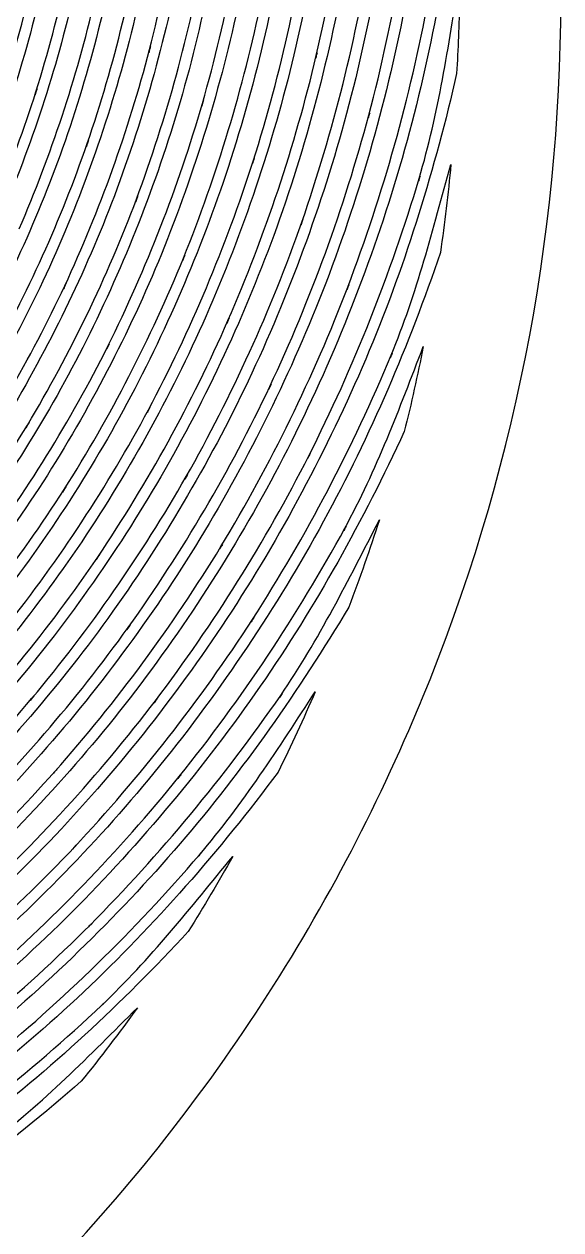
# Model space of a CAD drawing. Extents: x 1 to 1501, y -1248 to 252.
# Drawn here: x 1282.8 to 1501.2, y -998.4 to -507.6 of the extents above; entities that cross this region are included whole.
import ezdxf

# ---------------------------------------------------------------- set-up
doc = ezdxf.new("R2010")
doc.units = 0
doc.layers.add('Ebene_1', color=7, linetype='CONTINUOUS')

msp = doc.modelspace()

# ---------------------------------------------------------------- linework, layer by layer
at = {"layer": 'Ebene_1', "color": 7}
for p, q in [((1333.6362, -519.17831), (1334.2252, -516.9021)), ((1333.8262, -518.01501), (1333.8262, -518.01501)), ((1401.5419, -521.46221), (1402.0339, -519.38381)), ((1401.6889, -520.41921), (1401.6889, -520.41921)), ((1287.333, -536.39122), (1288.089, -534.00262)), ((1287.597, -535.16982), (1287.597, -535.16982)), ((1355.1341, -541.03662), (1355.7621, -538.85742)), ((1355.3471, -539.92382), (1355.3471, -539.92382)), ((1422.912, -545.68982), (1423.443, -543.69282)), ((1423.086, -544.67382), (1423.086, -544.67392)), ((1308.1948, -557.40813), (1308.9818, -555.12033)), ((1308.4858, -556.22543), (1308.4858, -556.22543)), ((1375.7781, -564.42664), (1376.4491, -562.32883)), ((1376.0111, -563.36813), (1376.0111, -563.36813)), ((1456.4532, -564.70184), (1456.4529, -564.70194)), ((1443.3501, -571.44914), (1443.9241, -569.51804)), ((1443.5481, -570.46404), (1443.5481, -570.46414)), ((1328.2077, -579.93345), (1329.0297, -577.73864)), ((1328.5177, -578.80504), (1328.5177, -578.80504)), ((1395.5, -589.30565), (1396.206, -587.28545)), ((1395.76, -588.26645), (1395.76, -588.26645)), ((1347.2968, -603.92446), (1348.1538, -601.81506)), ((1347.6268, -602.84256), (1347.6268, -602.84256)), ((1298.9042, -615.30537), (1299.9318, -613.10287)), ((1299.3148, -614.16147), (1299.3152, -614.16147)), ((1414.2215, -615.63887), (1414.9585, -613.70387)), ((1414.5045, -614.63487), (1414.5045, -614.63457)), ((1365.3903, -629.33858), (1366.2743, -627.32228)), ((1365.7353, -628.29928), (1365.7353, -628.29938)), ((1316.4578, -639.78888), (1317.5009, -637.69878)), ((1316.8809, -638.69928), (1316.8808, -638.69928)), ((1431.8574, -643.38399), (1432.6254, -641.53048)), ((1432.1604, -642.41849), (1432.1594, -642.41799)), ((1382.406, -656.14479), (1383.313, -654.21759)), ((1382.774, -655.13659), (1382.774, -655.13669)), ((1332.9382, -665.6451), (1334.0046, -663.6403)), ((1333.3846, -664.5863), (1333.3842, -664.5865)), ((1283.6226, -671.8997), (1284.8673, -669.8252)), ((1284.1543, -670.7982), (1284.1536, -670.7985)), ((1398.2687, -684.28841), (1399.2027, -682.44271)), ((1398.6517, -683.31871), (1398.6527, -683.31941)), ((1348.2702, -692.81622), (1349.3598, -690.90452)), ((1348.7238, -691.81952), (1348.7242, -691.81922)), ((1298.5125, -698.09332), (1299.7727, -696.11572)), ((1299.0517, -697.04672), (1299.0515, -697.04632)), ((1412.9071, -713.7316), (1413.865, -711.9634)), ((1413.3141, -712.7894), (1413.3141, -712.7896)), ((1362.3927, -721.2503), (1363.4978, -719.4239)), ((1362.8698, -720.2769), (1362.8697, -720.2773)), ((1312.2003, -725.5281), (1313.4722, -723.6474)), ((1312.7472, -724.5314), (1312.7473, -724.5311)), ((1375.2239, -750.899), (1376.3485, -749.1618)), ((1375.7005, -749.9878), (1375.7009, -749.988)), ((1324.6174, -754.1489), (1325.897, -752.3613)), ((1325.18, -753.1913), (1325.1794, -753.1909)), ((1386.7061, -781.7107), (1387.8461, -780.0549)), ((1285.3203, -782.9135), (1286.7822, -781.1763)), ((1285.9682, -781.9833), (1285.9683, -781.9825)), ((1335.6837, -783.9054), (1336.975, -782.207)), ((1336.25, -782.998), (1336.2497, -782.9984)), ((1387.1981, -780.8339), (1387.1981, -780.8347)), ((1294.6701, -812.6819), (1296.132, -811.0378)), ((1295.325, -811.7938), (1295.3251, -811.7939)), ((1345.3471, -814.7408), (1346.6423, -813.1277)), ((1345.9363, -813.8567), (1345.9361, -813.8568)), ((1302.5685, -843.4274), (1304.0304, -841.8724)), ((1303.2314, -842.5824), (1303.2315, -842.5824)), ((1353.5401, -846.5759), (1354.8507, -845.0481)), ((1354.1137, -845.7691), (1354.1141, -845.7699)), ((1308.9592, -875.0965), (1310.4211, -873.6308)), ((1309.6151, -874.3058), (1309.6142, -874.3055)), ((1313.7787, -907.6261), (1315.2444, -906.2379)), ((1314.4454, -906.8699), (1314.4457, -906.8701))]:
    msp.add_line(p, q, dxfattribs=at)
for points in [[(1409.1495, -405.21793), (1407.0529, -443.92256), (1401.5113, -482.35908), (1392.5997, -520.08181)], [(1401.689, -520.42021), (1410.6206, -482.16488), (1416.1322, -443.19706), (1418.1573, -403.96643)], [(1341.8995, -414.64454), (1339.2624, -449.43536), (1333.5122, -483.91718), (1324.7331, -517.6854)], [(1333.8262, -518.01121), (1342.6246, -483.71828), (1348.3431, -448.71286), (1350.9073, -413.40374)], [(1265.9558, -515.6211), (1274.623, -485.28538), (1280.5466, -454.23746), (1283.6534, -422.84044)], [(1434.486, -425.88975), (1431.1754, -465.79277), (1424.3224, -505.3237), (1414.012, -544.01472)], [(1423.0854, -544.67392), (1433.4329, -505.452), (1440.2749, -465.39187), (1443.5323, -424.95904)], [(1366.9529, -432.96255), (1363.2373, -468.94297), (1356.3106, -504.5143), (1346.2696, -539.26462)], [(1355.3471, -539.92382), (1365.4245, -504.6415), (1372.3366, -468.52827), (1375.9994, -432.01645)], [(1299.4122, -440.03545), (1295.2903, -472.09148), (1288.2974, -503.7061), (1278.5232, -534.51442)], [(1287.597, -535.17102), (1297.4083, -503.8341), (1304.3989, -471.67868), (1308.4664, -439.09435)], [(1391.4209, -452.90926), (1386.5389, -490.05979), (1378.3514, -526.69781), (1366.9645, -562.39863)], [(1376.0111, -563.36813), (1387.4542, -527.14371), (1395.6499, -489.97439), (1400.4946, -452.29656)], [(1458.4266, -451.79246), (1453.7447, -491.63029), (1445.9413, -531.04381), (1434.5015, -569.49474)], [(1323.6707, -457.64387), (1318.5227, -490.84619), (1310.4116, -523.51511), (1299.4354, -555.27153)], [(1308.4858, -556.22033), (1319.5197, -523.93291), (1327.6389, -490.72829), (1332.7521, -456.99507)], [(1415.2141, -474.50388), (1409.0837, -512.7765), (1399.5544, -550.41923), (1386.7483, -586.99845)], [(1395.76, -588.26545), (1408.6407, -551.15753), (1418.1951, -512.9763), (1424.3071, -474.17328)], [(1261.2638, -569.33514), (1273.0615, -540.05882), (1282.2059, -509.7866), (1288.578, -478.87338)], [(1347.3515, -476.84988), (1341.0894, -511.1748), (1331.7671, -544.86922), (1319.506, -577.53314)], [(1328.5178, -578.81024), (1340.8536, -545.62042), (1350.1999, -511.3935), (1356.4447, -476.54098)], [(1443.5475, -570.46444), (1451.3775, -543.92382), (1455.5713, -516.5571), (1459.8646, -489.23539)], [(1302.4405, -497.66899), (1294.9921, -529.11581), (1284.7285, -559.83003), (1271.7878, -589.44145)], [(1280.7607, -591.01025), (1293.7868, -560.87823), (1304.0904, -529.64031), (1311.5414, -497.67119)], [(1370.3536, -497.66509), (1362.8956, -533.07221), (1352.2855, -567.74154), (1338.6617, -601.26056)], [(1347.6268, -602.84156), (1361.343, -568.79694), (1371.992, -533.59892), (1379.4506, -497.66409)], [(1438.2551, -497.69229), (1430.7924, -537.03782), (1419.8439, -575.63294), (1405.5472, -613.04087)], [(1414.5046, -614.63457), (1428.8986, -576.69904), (1439.8944, -537.56342), (1447.3599, -497.68059)], [(1444.5446, -782.8474), (1481.83018, -692.46793), (1501.08459, -595.67014), (1501.2242, -497.90179)], [(1459.9772, -497.75819), (1459.79697, -507.7542), (1459.40525, -517.74527), (1458.8023, -527.72471)], [(1324.7331, -517.6854), (1316.1439, -550.17383), (1304.6576, -581.82005), (1290.4199, -612.25757)], [(1299.3152, -614.15767), (1313.6612, -583.20185), (1325.2151, -551.02763), (1333.8262, -518.01121)], [(1333.8262, -518.01501), (1333.7262, -518.39601), (1333.7362, -518.79701), (1333.6362, -519.17831)], [(1334.2252, -516.9021), (1334.1252, -517.2841), (1333.9252, -517.6331), (1333.8262, -518.01501)], [(1392.5997, -520.08181), (1383.8631, -556.50853), (1371.8932, -592.08295), (1356.844, -626.38768)], [(1402.0339, -519.38381), (1401.9539, -519.73881), (1401.7729, -520.06481), (1401.6889, -520.41921)], [(1365.7354, -628.30038), (1380.897, -593.47655), (1392.9301, -557.37823), (1401.689, -520.42021)], [(1401.6889, -520.41921), (1401.6089, -520.76221), (1401.6189, -521.12021), (1401.5419, -521.46221)], [(1458.8023, -527.72471), (1450.013, -566.22874), (1438.4167, -604.04906), (1423.2558, -640.52568)], [(1288.089, -534.00262), (1287.962, -534.40662), (1287.725, -534.76662), (1287.597, -535.16982)], [(1251.0036, -622.22817), (1265.7833, -594.36205), (1278.0334, -565.22884), (1287.597, -535.17102)], [(1287.597, -535.16982), (1287.472, -535.56782), (1287.459, -535.99282), (1287.333, -536.39122)], [(1346.2696, -539.26462), (1336.4527, -572.75354), (1323.6606, -605.29336), (1308.0476, -636.50448)], [(1355.7621, -538.85742), (1355.6561, -539.22442), (1355.4541, -539.55642), (1355.3471, -539.92382)], [(1316.8808, -638.69928), (1332.6161, -606.98286), (1345.492, -573.92924), (1355.3471, -539.92382)], [(1355.3471, -539.92382), (1355.2431, -540.28782), (1355.2381, -540.67282), (1355.1341, -541.03662)], [(1414.012, -544.01472), (1403.9157, -581.44195), (1390.5017, -617.88977), (1373.9404, -652.93799)], [(1382.7734, -655.13669), (1399.458, -619.58217), (1412.9493, -582.61815), (1423.0854, -544.67392)], [(1423.086, -544.67392), (1422.996, -545.00692), (1422.996, -545.35692), (1422.912, -545.68982)], [(1423.443, -543.69282), (1423.353, -544.02982), (1423.176, -544.33682), (1423.086, -544.67382)], [(1299.4354, -555.27153), (1288.7384, -585.77015), (1275.3179, -615.24707), (1259.3522, -643.34859)], [(1268.1079, -645.84459), (1284.2199, -617.23527), (1297.7314, -587.24415), (1308.4858, -556.22033)], [(1308.4858, -556.22543), (1308.3538, -556.61043), (1308.3268, -557.02343), (1308.1948, -557.40813)], [(1308.9818, -555.12033), (1308.8498, -555.50333), (1308.6178, -555.84333), (1308.4858, -556.22543)], [(1366.9645, -562.39863), (1355.8479, -596.82046), (1341.683, -630.17518), (1324.6362, -662.0776)], [(1333.3842, -664.5865), (1350.5699, -632.17928), (1364.8379, -598.30866), (1376.0111, -563.36813)], [(1376.0111, -563.36813), (1375.9021, -563.71313), (1375.8881, -564.08113), (1375.7781, -564.42664)], [(1376.4491, -562.32883), (1376.3351, -562.68783), (1376.1251, -563.00883), (1376.0111, -563.36813)], [(1432.1597, -642.41789), (1442.5388, -617.28057), (1449.2284, -590.89945), (1456.4532, -564.70184)], [(1456.4529, -564.70194), (1455.34237, -576.6896), (1453.92658, -588.64702), (1452.2069, -600.56256)], [(1434.5015, -569.49474), (1422.9638, -607.84916), (1408.0375, -645.10049), (1389.9047, -680.81061)], [(1398.6521, -683.31971), (1416.928, -647.10489), (1431.9537, -609.33976), (1443.5475, -570.46444)], [(1443.5481, -570.46414), (1443.4581, -570.78614), (1443.4461, -571.12714), (1443.3501, -571.44914)], [(1443.9241, -569.51804), (1443.8241, -569.84404), (1443.6451, -570.13804), (1443.5481, -570.46404)], [(1319.506, -577.53314), (1307.5657, -608.94256), (1292.8321, -639.21558), (1275.4909, -667.9988)], [(1284.1537, -670.8037), (1301.6524, -641.52188), (1316.5052, -610.73767), (1328.5178, -578.81024)], [(1328.5177, -578.80504), (1328.3817, -579.17104), (1328.3447, -579.56704), (1328.2077, -579.93345)], [(1329.0297, -577.73864), (1328.8917, -578.10864), (1328.6567, -578.43564), (1328.5177, -578.80504)], [(1386.7483, -586.99845), (1374.2513, -622.31557), (1358.633, -656.44509), (1340.077, -688.98852)], [(1348.7242, -691.81822), (1367.4471, -658.7648), (1383.1863, -624.11287), (1395.76, -588.26545)], [(1395.76, -588.26645), (1395.643, -588.60445), (1395.618, -588.96745), (1395.5, -589.30565)], [(1396.206, -587.28545), (1396.087, -587.62545), (1395.879, -587.92645), (1395.76, -588.26645)], [(1338.6617, -601.26056), (1325.3997, -633.53418), (1309.2785, -664.5479), (1290.4936, -693.94812)], [(1299.0515, -697.04532), (1318.0147, -667.1512), (1334.2735, -635.62838), (1347.6268, -602.84156)], [(1347.6268, -602.84256), (1347.4858, -603.19256), (1347.4388, -603.57456), (1347.2968, -603.92446)], [(1348.1538, -601.81506), (1348.0088, -602.17306), (1347.7718, -602.48506), (1347.6268, -602.84256)], [(1452.2069, -600.56256), (1439.3862, -638.28668), (1423.7148, -674.98941), (1404.6553, -709.986)], [(1290.4199, -612.25757), (1276.5982, -641.46558), (1260.1773, -669.3671), (1241.3677, -695.64262)], [(1299.9318, -613.10287), (1299.7588, -613.47387), (1299.4888, -613.79087), (1299.3148, -614.16147)], [(1405.5472, -613.04087), (1391.5932, -649.19959), (1374.4487, -684.04161), (1354.3196, -717.1597)], [(1249.7976, -699.06282), (1268.8078, -672.2961), (1285.3797, -643.88289), (1299.3152, -614.15767)], [(1299.3152, -614.16147), (1299.1442, -614.52947), (1299.0762, -614.93747), (1298.9042, -615.30537)], [(1362.8698, -720.2773), (1383.1772, -686.66251), (1400.4605, -651.31199), (1414.5046, -614.63457)], [(1414.5045, -614.63457), (1414.3805, -614.96057), (1414.3455, -615.31357), (1414.2215, -615.63887)], [(1414.9585, -613.70387), (1414.8355, -614.02687), (1414.6285, -614.31187), (1414.5045, -614.63487)], [(1356.844, -626.38768), (1342.1869, -659.4647), (1324.606, -691.16992), (1304.3134, -721.1226)], [(1366.2743, -627.32228), (1366.1253, -627.66328), (1365.8853, -627.95828), (1365.7353, -628.29928)], [(1312.7474, -724.5321), (1333.2335, -694.09252), (1350.9688, -661.8905), (1365.7354, -628.30038)], [(1365.7353, -628.29938), (1365.5893, -628.63438), (1365.5373, -629.00338), (1365.3903, -629.33858)], [(1308.0476, -636.50448), (1292.8906, -666.4903), (1275.0759, -695.05632), (1254.8231, -721.8633)], [(1317.5009, -637.69878), (1317.3259, -638.05078), (1317.0569, -638.34778), (1316.8809, -638.69928)], [(1263.1521, -725.547), (1283.616, -698.25632), (1301.5968, -669.1944), (1316.8808, -638.69928)], [(1316.8808, -638.69928), (1316.7068, -639.04928), (1316.6318, -639.43928), (1316.4578, -639.78888)], [(1423.2558, -640.52568), (1407.7726, -677.46581), (1389.0321, -712.9582), (1367.2626, -746.5795)], [(1375.7012, -749.9879), (1397.6682, -715.872), (1416.563, -679.87751), (1432.1597, -642.41789)], [(1413.313, -712.7896), (1426.1169, -689.14172), (1435.6216, -663.9701), (1445.2338, -638.86988)], [(1432.1594, -642.41799), (1432.0304, -642.72999), (1431.9864, -643.07099), (1431.8574, -643.38399)], [(1432.6254, -641.53048), (1432.4974, -641.83949), (1432.2884, -642.10949), (1432.1604, -642.41849)], [(1445.2338, -638.86988), (1442.94306, -650.47125), (1440.36232, -662.01348), (1437.494, -673.48571)], [(1373.9404, -652.93799), (1357.8216, -686.75521), (1338.7159, -719.0671), (1316.8615, -749.4917)], [(1325.1788, -753.1909), (1347.2484, -722.2801), (1366.5244, -689.46602), (1382.7734, -655.13669)], [(1382.774, -655.13669), (1382.622, -655.46169), (1382.559, -655.82069), (1382.406, -656.14479)], [(1383.313, -654.21759), (1383.161, -654.53959), (1382.926, -654.81459), (1382.774, -655.13659)], [(1324.6362, -662.0776), (1308.0723, -692.79132), (1288.7935, -721.9566), (1267.0338, -749.2357)], [(1275.2234, -753.2103), (1297.2106, -725.4593), (1316.675, -695.80152), (1333.3842, -664.5865)], [(1333.3842, -664.5865), (1333.2042, -664.9255), (1333.1182, -665.3065), (1332.9382, -665.6451)], [(1334.0046, -663.6403), (1333.8266, -663.9743), (1333.5626, -664.2533), (1333.3846, -664.5863)], [(1226.0162, -750.0901), (1247.7279, -725.4514), (1267.1833, -698.92122), (1284.1537, -670.8037)], [(1284.1536, -670.7985), (1283.9446, -671.1495), (1283.8326, -671.5495), (1283.6226, -671.8997)], [(1284.8673, -669.8252), (1284.6593, -670.1712), (1284.3623, -670.4532), (1284.1543, -670.7982)], [(1437.494, -673.48571), (1420.8172, -709.5867), (1401.4477, -744.3918), (1378.8796, -777.1393)], [(1389.9047, -680.81061), (1372.2478, -715.3132), (1351.5575, -748.1752), (1328.0757, -779.0083)], [(1336.2492, -782.9987), (1359.9642, -751.6878), (1380.848, -718.3305), (1398.6521, -683.31971)], [(1398.6527, -683.31941), (1398.4957, -683.63041), (1398.4267, -683.97841), (1398.2687, -684.28841)], [(1399.2027, -682.44271), (1399.0467, -682.75071), (1398.8087, -683.01071), (1398.6517, -683.31871)], [(1340.077, -688.98852), (1322.0449, -720.3498), (1301.2505, -750.0347), (1277.9416, -777.7016)], [(1285.9683, -781.9815), (1309.525, -753.8498), (1330.5279, -723.6799), (1348.7242, -691.81822)], [(1348.7242, -691.81922), (1348.5442, -692.13722), (1348.4512, -692.49822), (1348.2702, -692.81622)], [(1349.3598, -690.90452), (1349.1758, -691.22852), (1348.9088, -691.49652), (1348.7238, -691.81952)], [(1290.4936, -693.94812), (1272.2894, -722.1775), (1251.592, -748.7177), (1228.6529, -773.2578)], [(1299.7727, -696.11572), (1299.5617, -696.44772), (1299.2637, -696.71472), (1299.0517, -697.04672)], [(1236.5245, -777.8169), (1259.7349, -752.8123), (1280.6602, -725.7826), (1299.0515, -697.04532)], [(1299.0515, -697.04632), (1298.8405, -697.37832), (1298.7235, -697.76132), (1298.5125, -698.09332)], [(1404.6553, -709.986), (1385.4009, -745.0982), (1363.0581, -778.4218), (1337.9016, -809.5797)], [(1387.1976, -780.8357), (1402.6684, -758.2741), (1414.8075, -733.7364), (1427.3545, -709.448)], [(1427.3545, -709.448), (1423.51843, -721.37901), (1419.36657, -733.20617), (1414.9033, -744.917)], [(1345.9351, -813.8568), (1371.3414, -782.2268), (1393.8905, -748.4094), (1413.313, -712.7896)], [(1413.3141, -712.7896), (1413.1511, -713.0916), (1413.0711, -713.4306), (1412.9071, -713.7316)], [(1413.865, -711.9634), (1413.707, -712.2544), (1413.473, -712.4984), (1413.3141, -712.7894)], [(1304.3134, -721.1226), (1284.6307, -749.9316), (1262.4159, -776.9186), (1237.9282, -801.7701)], [(1354.3196, -717.1597), (1334.7474, -749.1204), (1312.3658, -779.2688), (1287.438, -807.2531)], [(1295.3252, -811.7939), (1320.5117, -783.3523), (1343.118, -752.7292), (1362.8698, -720.2773)], [(1362.8697, -720.2773), (1362.6827, -720.5873), (1362.5807, -720.9413), (1362.3927, -721.2503)], [(1363.4978, -719.4239), (1363.3148, -719.7269), (1363.0538, -719.9749), (1362.8698, -720.2769)], [(1245.6409, -806.5911), (1270.4106, -781.289), (1292.8681, -753.8322), (1312.7474, -724.5321)], [(1312.7473, -724.5311), (1312.5353, -724.8461), (1312.4133, -725.2131), (1312.2003, -725.5281)], [(1313.4722, -723.6474), (1313.2582, -723.9634), (1312.9612, -724.2154), (1312.7472, -724.5314)], [(1414.9033, -744.917), (1394.648, -778.8128), (1371.9434, -811.1968), (1346.2575, -841.1952)], [(1316.8615, -749.4917), (1295.6479, -778.8017), (1271.8642, -806.1535), (1245.7842, -831.2326)], [(1367.2626, -746.5795), (1346.1004, -779.0384), (1322.0912, -809.5455), (1295.5224, -837.7509)], [(1303.2318, -842.5823), (1330.0849, -813.924), (1354.3372, -782.9416), (1375.7012, -749.9879)], [(1375.7009, -749.988), (1375.5149, -750.277), (1375.4109, -750.611), (1375.2239, -750.899)], [(1376.3485, -749.1618), (1376.1585, -749.4558), (1375.8915, -749.6938), (1375.7005, -749.9878)], [(1253.3376, -836.3123), (1279.7067, -810.7947), (1303.7505, -782.9817), (1325.1788, -753.1909)], [(1325.1794, -753.1909), (1324.9634, -753.4929), (1324.8334, -753.8469), (1324.6174, -754.1489)], [(1325.897, -752.3613), (1325.684, -752.6593), (1325.394, -752.8933), (1325.18, -753.1913)], [(1328.0757, -779.0083), (1305.2772, -808.7354), (1279.8711, -836.3663), (1252.1668, -861.5868)], [(1378.8796, -777.1393), (1356.0568, -810.0449), (1330.3579, -840.8543), (1302.0828, -869.2103)], [(1354.1139, -845.7699), (1371.7618, -825.0626), (1386.4804, -802.1672), (1401.2506, -779.3379)], [(1401.2506, -779.3379), (1396.48929, -790.4022), (1391.44668, -801.34332), (1386.1277, -812.1506)], [(1387.8461, -780.0549), (1387.6541, -780.3339), (1387.3911, -780.5559), (1387.1981, -780.8339)], [(1210.6567, -856.5759), (1237.9315, -834.0023), (1263.135, -809.0401), (1285.9683, -781.9815)], [(1259.5183, -866.9422), (1287.5365, -841.2938), (1313.2159, -813.2054), (1336.2492, -782.9987)], [(1285.9683, -781.9825), (1285.7253, -782.2725), (1285.5643, -782.6235), (1285.3203, -782.9135)], [(1286.7822, -781.1763), (1286.5362, -781.4693), (1286.2152, -781.6903), (1285.9682, -781.9833)], [(1309.6137, -874.3065), (1338.1932, -845.5081), (1364.1552, -814.2307), (1387.1976, -780.8357)], [(1336.2497, -782.9984), (1336.0337, -783.2834), (1335.8997, -783.6214), (1335.6837, -783.9054)], [(1336.975, -782.207), (1336.758, -782.492), (1336.467, -782.713), (1336.25, -782.998)], [(1387.1981, -780.8347), (1387.0081, -781.1117), (1386.8961, -781.4347), (1386.7061, -781.7107)], [(1442.8462, -786.7367), (1443.416, -785.44187), (1443.98214, -784.14543), (1444.5446, -782.8474)], [(1283.1532, -1025.7397), (1351.29623, -957.11361), (1405.52303, -875.95558), (1442.8462, -786.7367)], [(1287.438, -807.2531), (1263.2804, -834.1744), (1236.7687, -858.8833), (1208.2215, -881.0953)], [(1337.9016, -809.5797), (1313.4559, -839.6616), (1286.3802, -867.5043), (1256.9945, -892.7864)], [(1215.1936, -886.9466), (1244.085, -864.3285), (1270.9027, -839.179), (1295.3252, -811.7939)], [(1264.1555, -898.3975), (1293.8679, -872.6976), (1321.2367, -844.4081), (1345.9351, -813.8568)], [(1295.3251, -811.7939), (1295.0811, -812.0699), (1294.9151, -812.4059), (1294.6701, -812.6819)], [(1296.132, -811.0378), (1295.887, -811.3138), (1295.571, -811.5178), (1295.325, -811.7938)], [(1386.1277, -812.1506), (1362.2751, -844.065), (1336.0217, -874.1241), (1307.0818, -901.519)], [(1345.9361, -813.8568), (1345.7141, -814.1338), (1345.5691, -814.4648), (1345.3471, -814.7408)], [(1346.6423, -813.1277), (1346.4293, -813.3917), (1346.1493, -813.5927), (1345.9363, -813.8567)], [(1295.5224, -837.7509), (1269.7358, -864.9375), (1241.5761, -889.7729), (1211.3813, -911.9615)], [(1218.1292, -918.0571), (1248.682, -895.475), (1277.1634, -870.2198), (1303.2318, -842.5823)], [(1346.2575, -841.1952), (1320.1208, -871.5386), (1291.3353, -899.4959), (1260.2474, -924.7432)], [(1303.2315, -842.5824), (1302.9865, -842.8444), (1302.8145, -843.1664), (1302.5685, -843.4274)], [(1304.0304, -841.8724), (1303.7854, -842.1324), (1303.4764, -842.3224), (1303.2314, -842.5824)], [(1267.2042, -930.6013), (1298.6284, -904.9514), (1327.7146, -876.5651), (1354.1139, -845.7699)], [(1314.4457, -906.8701), (1333.9395, -888.3298), (1350.6496, -867.2237), (1367.6664, -846.4097)], [(1367.6664, -846.4097), (1361.90154, -856.73897), (1355.87899, -866.92229), (1349.6044, -876.9501)], [(1354.1141, -845.7699), (1353.8991, -846.0219), (1353.7551, -846.3249), (1353.5401, -846.5759)], [(1354.8507, -845.0481), (1354.6267, -845.3101), (1354.3377, -845.5081), (1354.1137, -845.7691)], [(1302.0828, -869.2103), (1274.6274, -896.5678), (1244.7917, -921.4224), (1212.928, -943.4907)], [(1219.4779, -949.8122), (1251.7026, -927.3662), (1281.8658, -902.0988), (1309.6137, -874.3065)], [(1349.6044, -876.9501), (1322.5965, -906.1219), (1293.4253, -933.2257), (1261.8532, -957.3921)], [(1309.6142, -874.3055), (1309.3722, -874.5485), (1309.2012, -874.8535), (1308.9592, -875.0965)], [(1310.4211, -873.6308), (1310.1731, -873.8798), (1309.8631, -874.0568), (1309.6151, -874.3058)], [(1307.0818, -901.519), (1277.9172, -928.9611), (1246.3701, -953.7569), (1212.8163, -975.6131)], [(1219.141, -982.1586), (1253.0758, -959.9333), (1284.9701, -934.7388), (1314.4457, -906.8701)], [(1314.4457, -906.8701), (1314.2017, -907.1021), (1314.0227, -907.3941), (1313.7787, -907.6261)], [(1315.2444, -906.2379), (1314.9974, -906.4719), (1314.6924, -906.6359), (1314.4454, -906.8699)], [(1268.6004, -963.4916), (1290.2894, -946.8115), (1309.5625, -927.3689), (1328.8629, -907.9947)], [(1328.8629, -907.9947), (1321.52595, -918.16152), (1313.92051, -928.13187), (1306.0546, -937.8952)], [(1306.0546, -937.8952), (1276.3175, -963.8731), (1244.7126, -987.6536), (1211.0135, -1008.2475)]]:
    msp.add_open_spline(points, degree=3, dxfattribs=at)

doc.saveas('drawing.dxf')
